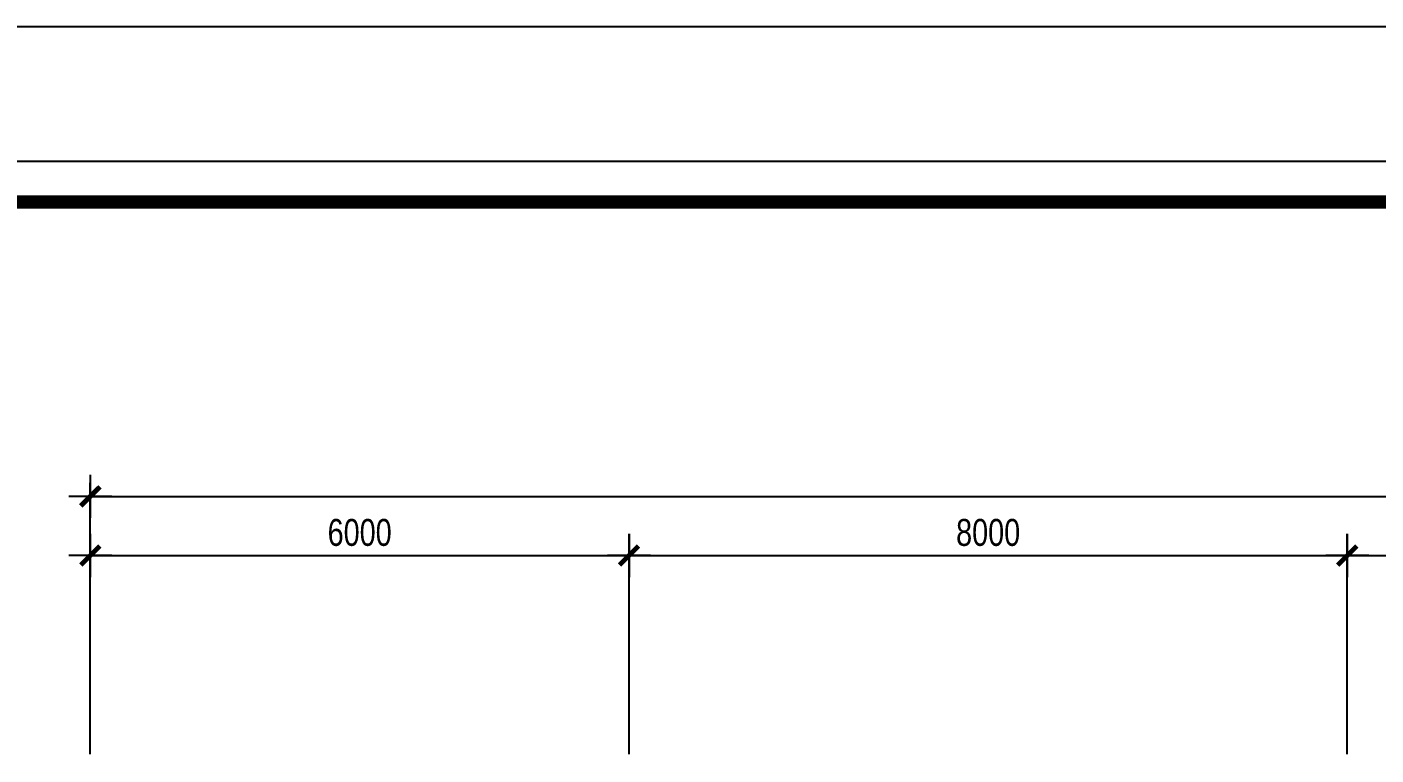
# Model space of a CAD drawing. Header units: metres. Extents: x 352651 to 1421851, y -87441 to -24441.
# Drawn here: x 724077 to 739102, y -32552 to -24441 of the extents above; entities that cross this region are included whole.
import ezdxf

# ---------------------------------------------------------------- set-up
doc = ezdxf.new("R2010")
doc.units = ezdxf.units.M
doc.header["$LTSCALE"] = 300
doc.header["$MEASUREMENT"] = 0
doc.header["$PDMODE"] = 2
doc.linetypes.add('DASHED2', pattern=[0.375, 0.25, -0.125])
doc.layers.get('0').update_dxf_attribs({"linetype": 'CONTINUOUS'})
doc.layers.get('Defpoints').update_dxf_attribs({"linetype": 'CONTINUOUS'})
for name, color, linetype in [('DIM', 1, 'CONTINUOUS'), ('HATCH', 145, 'CONTINUOUS'), ('THAY', 9, 'CONTINUOUS'), ('TUONG', 7, 'CONTINUOUS')]:
    doc.layers.add(name, color=color, linetype=linetype)
doc.styles.add('CHUKICHTHUOC', font='vnshx.shx', dxfattribs={"width": 0.8, "height": 300, "bigfont": '@extfont2.shx'})
doc.dimstyles.new('150', dxfattribs={"dimscale": 150, "dimtxt": 2, "dimasz": 0.1, "dimexe": 1, "dimexo": 0, "dimgap": 0.7, "dimtad": 1, "dimdec": 0, "dimzin": 0, "dimdsep": 46, "dimtxsty": 'CHUKICHTHUOC', "dimblk": 'ARR', "dimcen": 0, "dimdle": 1, "dimclrd": 3, "dimclre": 3, "dimclrt": 3, "dimadec": 0, "dimazin": 0, "dimtfac": 1, "dimtdec": 0, "dimtix": 1, "dimtmove": 2, "dimatfit": 3, "dimldrblk": 'ARR', "dimfxl": 1, "dimtolj": 1, "dimtzin": 0, "dimarcsym": 0})

# ---------------------------------------------------------------- blocks, each defined once
blk = doc.blocks.new('ARR')
at = {"color": 1}
for p, q in [((0, -16), (0, 16)), ((-16, 0), (16, 0))]:
    blk.add_line(p, q, dxfattribs=at)
at = {"color": 3, "const_width": 3.6}
blk.add_lwpolyline([(-7.1, -7.1), (7.1, 7.1)], dxfattribs=at)
blk = doc.blocks.new('*D210')
at = {"layer": 'Defpoints', "color": 0, "transparency": 16777216}
for p in [(730782, -30329), (724782, -32544), (730782, -32544)]:
    blk.add_point(p, dxfattribs=at)
at = {"layer": 'DIM', "color": 3, "lineweight": -2, "transparency": 16777216}
for p, q in [((724782, -32544), (724782, -30179)), ((730782, -32544), (730782, -30179)), ((724797, -30329), (730767, -30329))]:
    blk.add_line(p, q, dxfattribs=at)
at = {"layer": 'DIM', "color": 3, "lineweight": -2, "transparency": 16777216, "xscale": 15, "yscale": 15, "zscale": 15, "rotation": 180}
blk.add_blockref('ARR', (724782, -30329), dxfattribs=at)
at = {"layer": 'DIM', "color": 3, "lineweight": -2, "transparency": 16777216, "xscale": 15, "yscale": 15, "zscale": 15}
blk.add_blockref('ARR', (730782, -30329), dxfattribs=at)
at = {"layer": 'DIM', "color": 3, "transparency": 16777216, "insert": (727782, -30074), "char_height": 300, "attachment_point": 5, "style": 'CHUKICHTHUOC'}
blk.add_mtext('\\A1;6000', dxfattribs=at)
blk = doc.blocks.new('*D211')
at = {"layer": 'Defpoints', "color": 0, "transparency": 16777216}
for p in [(738782, -30329), (730782, -32544), (738782, -32544)]:
    blk.add_point(p, dxfattribs=at)
at = {"layer": 'DIM', "color": 3, "lineweight": -2, "transparency": 16777216}
for p, q in [((730782, -32544), (730782, -30179)), ((738782, -32544), (738782, -30179)), ((730797, -30329), (738767, -30329))]:
    blk.add_line(p, q, dxfattribs=at)
at = {"layer": 'DIM', "color": 3, "lineweight": -2, "transparency": 16777216, "xscale": 15, "yscale": 15, "zscale": 15, "rotation": 180}
blk.add_blockref('ARR', (730782, -30329), dxfattribs=at)
at = {"layer": 'DIM', "color": 3, "lineweight": -2, "transparency": 16777216, "xscale": 15, "yscale": 15, "zscale": 15}
blk.add_blockref('ARR', (738782, -30329), dxfattribs=at)
at = {"layer": 'DIM', "color": 3, "transparency": 16777216, "insert": (734782, -30074), "char_height": 300, "attachment_point": 5, "style": 'CHUKICHTHUOC'}
blk.add_mtext('\\A1;8000', dxfattribs=at)
blk = doc.blocks.new('*D212')
at = {"layer": 'Defpoints', "color": 0, "transparency": 16777216}
for p in [(746782, -30329), (738782, -32544), (746782, -32544)]:
    blk.add_point(p, dxfattribs=at)
at = {"layer": 'DIM', "color": 3, "lineweight": -2, "transparency": 16777216}
for p, q in [((738782, -32544), (738782, -30179)), ((746782, -32544), (746782, -30179)), ((738797, -30329), (746767, -30329))]:
    blk.add_line(p, q, dxfattribs=at)
at = {"layer": 'DIM', "color": 3, "lineweight": -2, "transparency": 16777216, "xscale": 15, "yscale": 15, "zscale": 15, "rotation": 180}
blk.add_blockref('ARR', (738782, -30329), dxfattribs=at)
at = {"layer": 'DIM', "color": 3, "lineweight": -2, "transparency": 16777216, "xscale": 15, "yscale": 15, "zscale": 15}
blk.add_blockref('ARR', (746782, -30329), dxfattribs=at)
at = {"layer": 'DIM', "color": 3, "transparency": 16777216, "insert": (742782, -30074), "char_height": 300, "attachment_point": 5, "style": 'CHUKICHTHUOC'}
blk.add_mtext('\\A1;8000', dxfattribs=at)
blk = doc.blocks.new('*D214')
at = {"layer": 'Defpoints', "color": 0, "transparency": 16777216}
for p in [(754782, -29671), (724782, -32544), (754782, -32544)]:
    blk.add_point(p, dxfattribs=at)
at = {"layer": 'DIM', "color": 3, "lineweight": -2, "transparency": 16777216}
for p, q in [((724782, -32544), (724782, -29521)), ((754782, -32544), (754782, -29521)), ((724797, -29671), (754767, -29671))]:
    blk.add_line(p, q, dxfattribs=at)
at = {"layer": 'DIM', "color": 3, "lineweight": -2, "transparency": 16777216, "xscale": 15, "yscale": 15, "zscale": 15, "rotation": 180}
blk.add_blockref('ARR', (724782, -29671), dxfattribs=at)
at = {"layer": 'DIM', "color": 3, "lineweight": -2, "transparency": 16777216, "xscale": 15, "yscale": 15, "zscale": 15}
blk.add_blockref('ARR', (754782, -29671), dxfattribs=at)
at = {"layer": 'DIM', "color": 3, "transparency": 16777216, "insert": (739782, -29416), "char_height": 300, "attachment_point": 5, "style": 'CHUKICHTHUOC'}
blk.add_mtext('\\A1;30000', dxfattribs=at)

msp = doc.modelspace()

# ---------------------------------------------------------------- linework, layer by layer
for const_width in [150, 51.9]:
    msp.add_lwpolyline([(714000.9, -85490.5), (796200.9, -85490.5), (796200.9, -26390.5), (714000.9, -26390.5)], close=True, dxfattribs=dict(const_width=const_width))
at = {"layer": 'Defpoints', "linetype": 'DASHED2'}
msp.add_lwpolyline([(709050.9, -87440.5), (798150.9, -87440.5), (798150.9, -24440.5), (709050.9, -24440.5)], close=True, dxfattribs=at)
msp.add_lwpolyline([(709050.9, -87440.5), (798150.9, -87440.5), (798150.9, -24440.5), (709050.9, -24440.5)], close=True, dxfattribs=at)
at = {"layer": 'HATCH', "linetype": 'ByBlock'}
msp.add_lwpolyline([(713550.9, -85940.5), (796650.9, -85940.5), (796650.9, -25940.5), (713550.9, -25940.5)], close=True, dxfattribs=at)
at = {"layer": 'THAY', "linetype": 'ByBlock'}
msp.add_lwpolyline([(713550.9, -85940.5), (796650.9, -85940.5), (796650.9, -25940.5), (713550.9, -25940.5)], close=True, dxfattribs=at)
at = {"layer": 'TUONG'}
msp.add_lwpolyline([(709050.9, -87440.5), (798150.9, -87440.5), (798150.9, -24440.5), (709050.9, -24440.5)], close=True, dxfattribs=at)

# ---------------------------------------------------------------- dimensions: what is measured, and where the dimension line sits
at = {"layer": 'DIM'}
for base, p1, p2, picture, middle in [((754782.1, -29671), (724782.1, -32544.4), (754782.1, -32544.4), '*D214', (739782.1, -29416)), ((730782.1, -30328.7), (724782.1, -32544.4), (730782.1, -32544.4), '*D210', (727782.1, -30073.7)), ((738782.1, -30328.7), (730782.1, -32544.4), (738782.1, -32544.4), '*D211', (734782.1, -30073.7)), ((746782.1, -30328.7), (738782.1, -32544.4), (746782.1, -32544.4), '*D212', (742782.1, -30073.7))]:
    dim = msp.add_linear_dim(base=base, p1=p1, p2=p2, dimstyle='150', dxfattribs=at)
    dim.commit()
    dim.dimension.update_dxf_attribs({"geometry": picture, "text_midpoint": middle})

doc.saveas('drawing.dxf')
